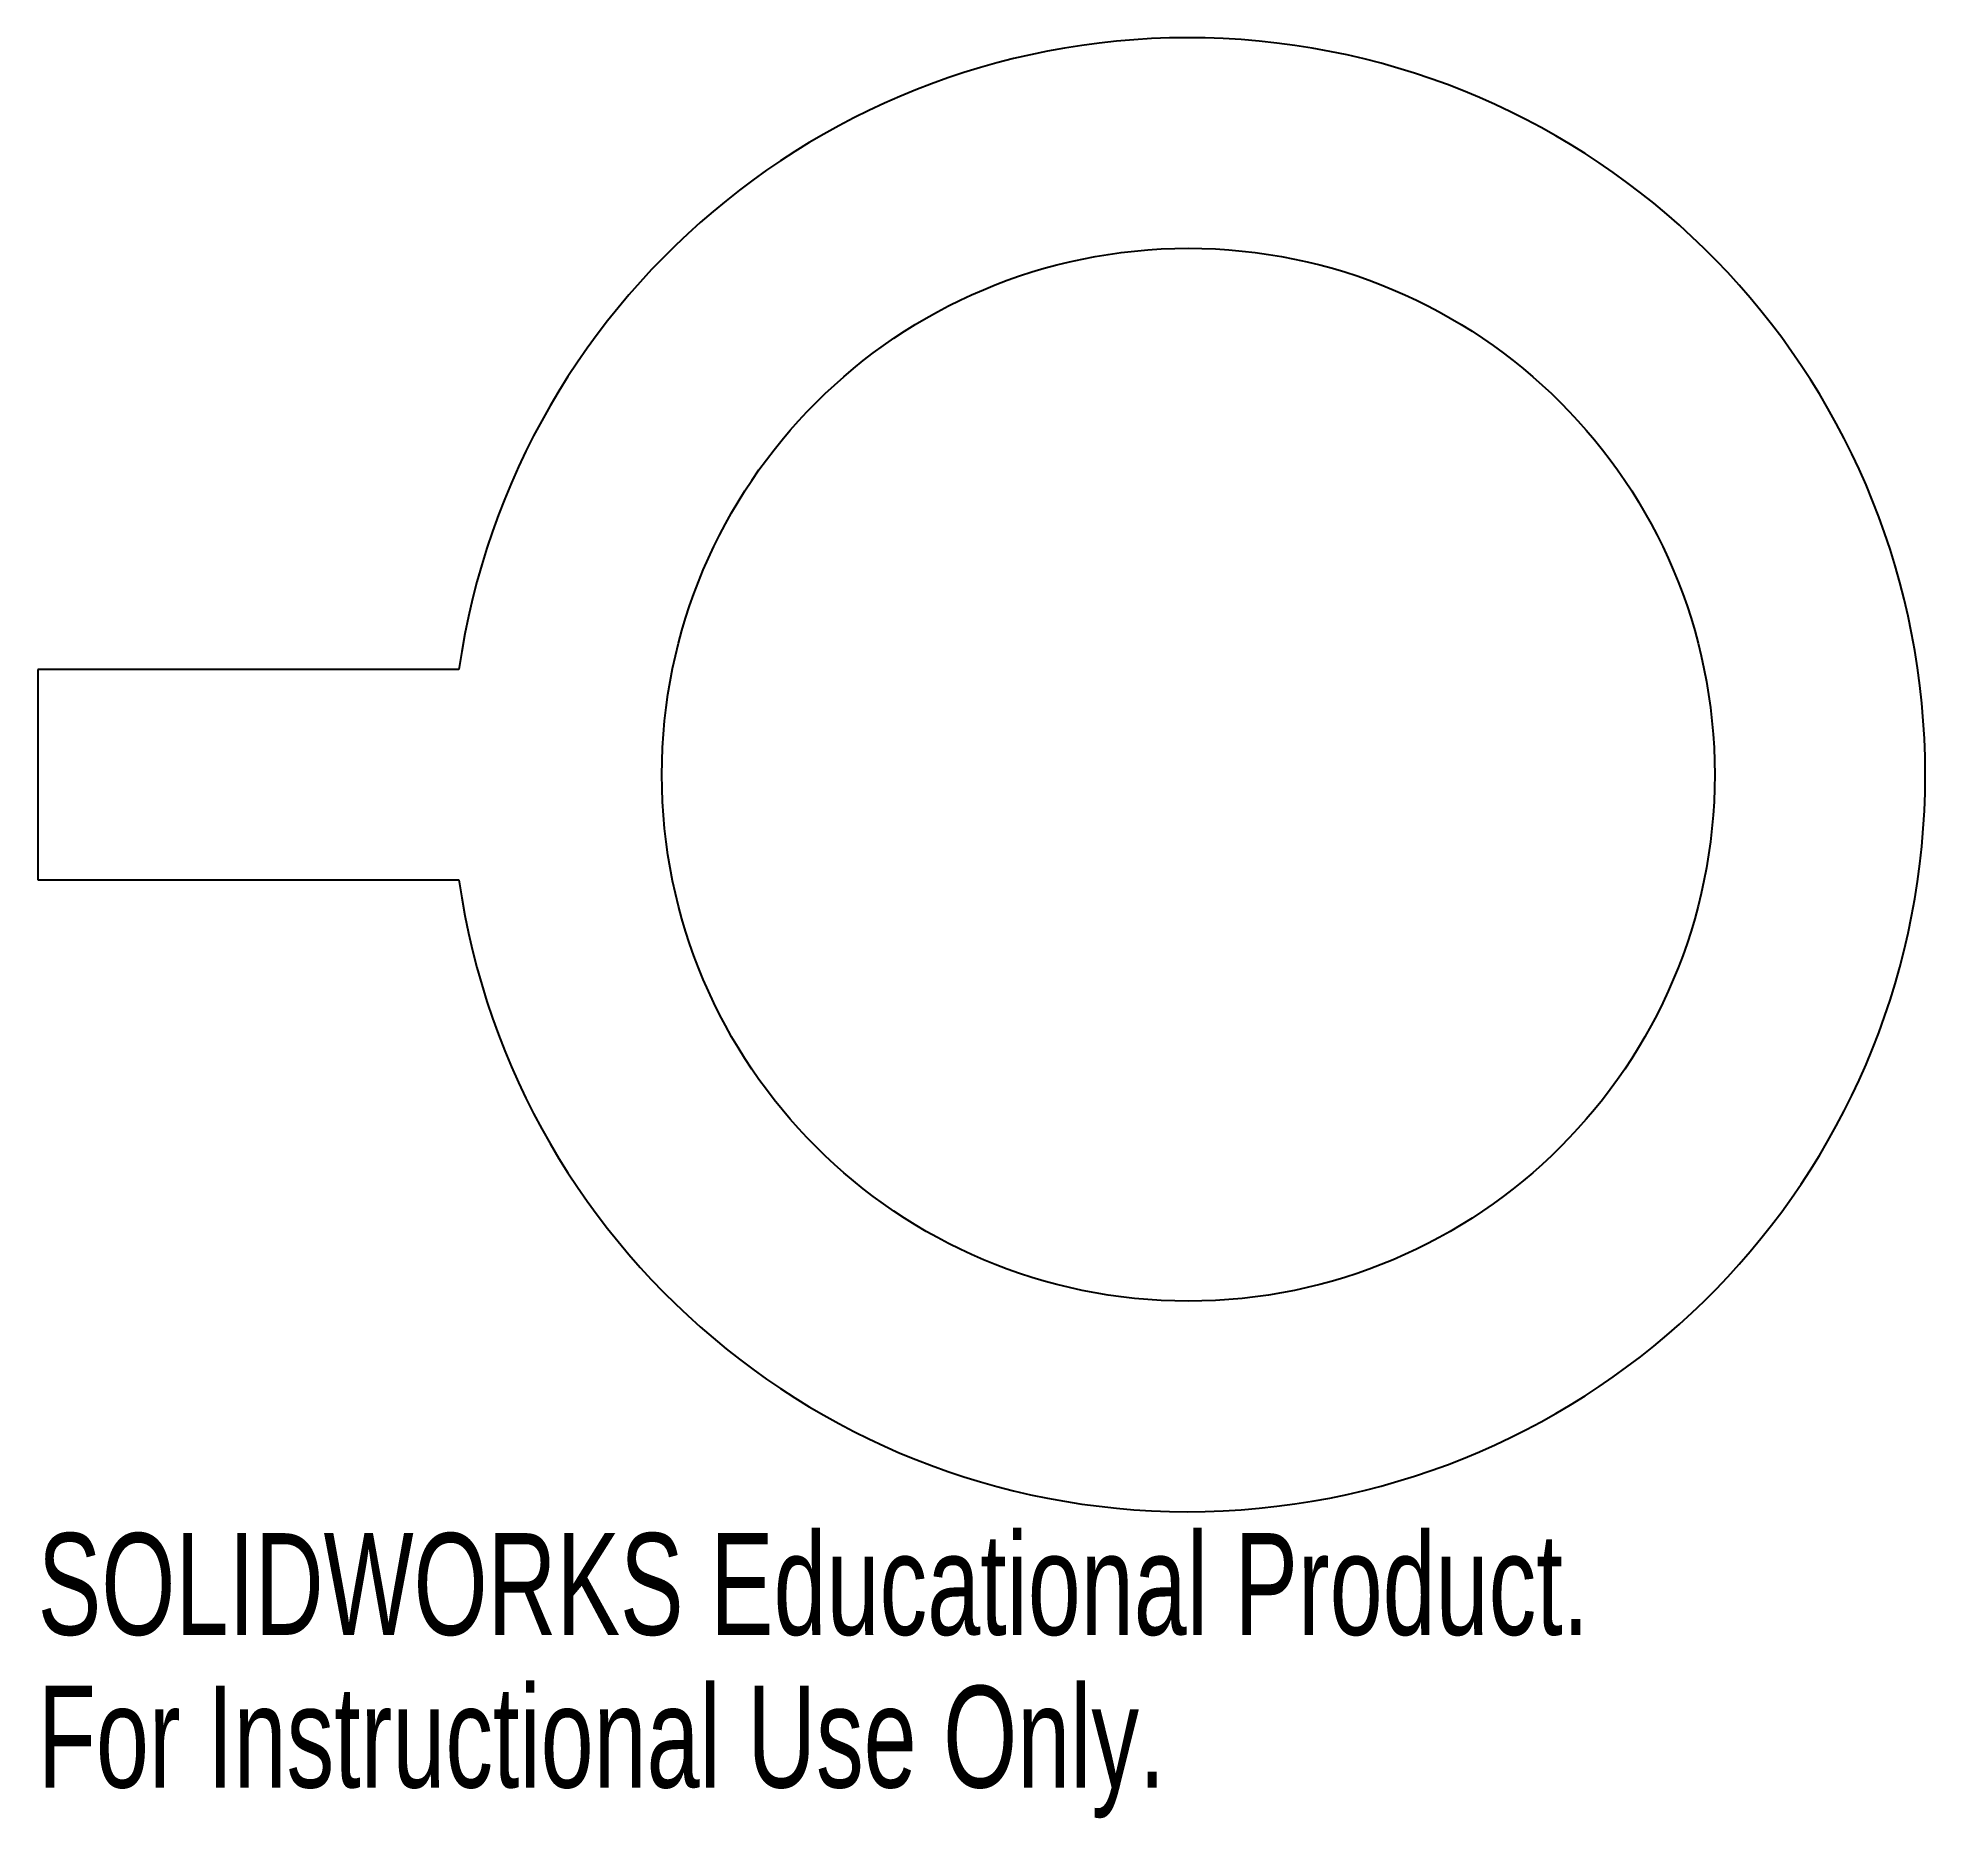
# Model space of a CAD drawing. Header units: millimetres. Extents: x -54.6 to 35, y -49.6 to 35.
import ezdxf

# ---------------------------------------------------------------- set-up
doc = ezdxf.new("R2010")
doc.units = ezdxf.units.MM
doc.styles.add('SLDTEXTSTYLE0', font='TXT', dxfattribs={"width": 0.7})

msp = doc.modelspace()

# ---------------------------------------------------------------- linework, layer by layer
at = {"color": 7, "linetype": 'Continuous', "lineweight": 25}
for p, q in [((-34.641, 5), (-54.641, 5)), ((-54.641, 5), (-54.641, -5)), ((-54.641, -5), (-34.641, -5))]:
    msp.add_line(p, q, dxfattribs=at)
msp.add_circle((0, 0), 25, dxfattribs=at)
msp.add_arc((0, 0), 35, 188.21321, 171.78679, dxfattribs=at)

# ---------------------------------------------------------------- texts
at = {"color": 7, "linetype": 'Continuous', "char_height": 4.83362, "attachment_point": 1, "style": 'SLDTEXTSTYLE0'}
for s, insert in [('SOLIDWORKS Educational Product.', (-54.641, -36.02)), ('For Instructional Use Only.', (-54.641, -43.27))]:
    msp.add_mtext(s, dxfattribs=dict(at, insert=insert))

doc.saveas('drawing.dxf')
